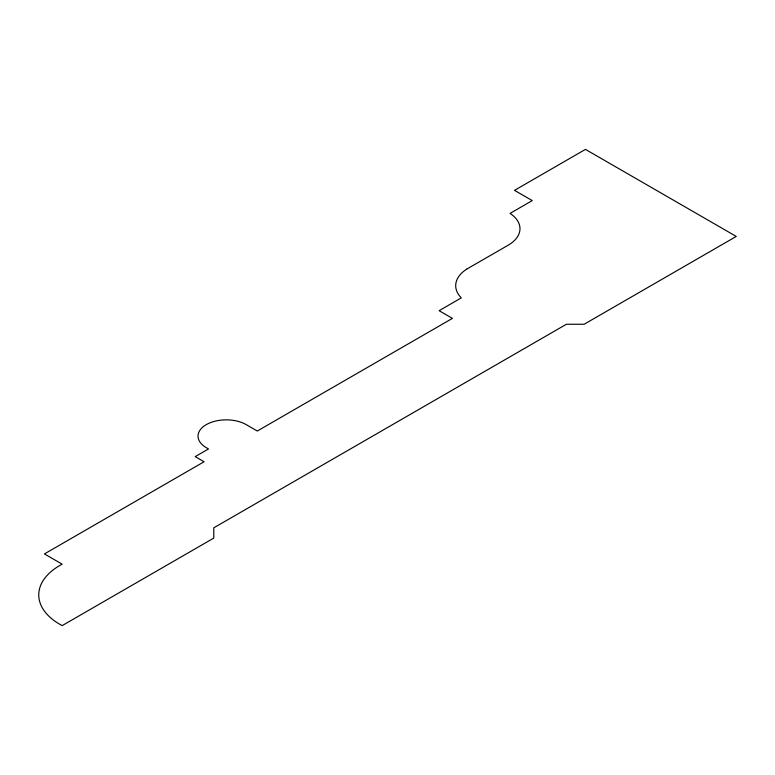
<?xml version="1.0" encoding="UTF-8"?>
<svg xmlns="http://www.w3.org/2000/svg" width="775" height="775" viewBox="0 0 775 775"><rect width="100%" height="100%" fill="white"/><g stroke="black" fill="none" stroke-linecap="round" stroke-linejoin="round"><path stroke-width="1.16" d="M466.705 269.138L466.414 269.332A42.78 24.693 0 0 0 461.29 297.881L439.115 310.688L452.426 318.37L257.29 431.026L246.208 424.623A28.22 16.294 0 0 0 206.295 424.623A28.22 16.294 0 0 0 206.295 447.669L208.504 448.948L195.203 456.63L204.077 461.755L44.417 553.931L62.165 564.171A72.191 41.676 0 0 0 62.165 625.619L213.784 538.083L213.784 527.833L566.399 324.26L584.137 324.26L736.25 236.433L585.464 149.381L514.513 190.35L532.251 200.589L510.076 213.396A40.484 23.376 0 0 1 508.313 245.132L466.705 269.138"/></g></svg>
